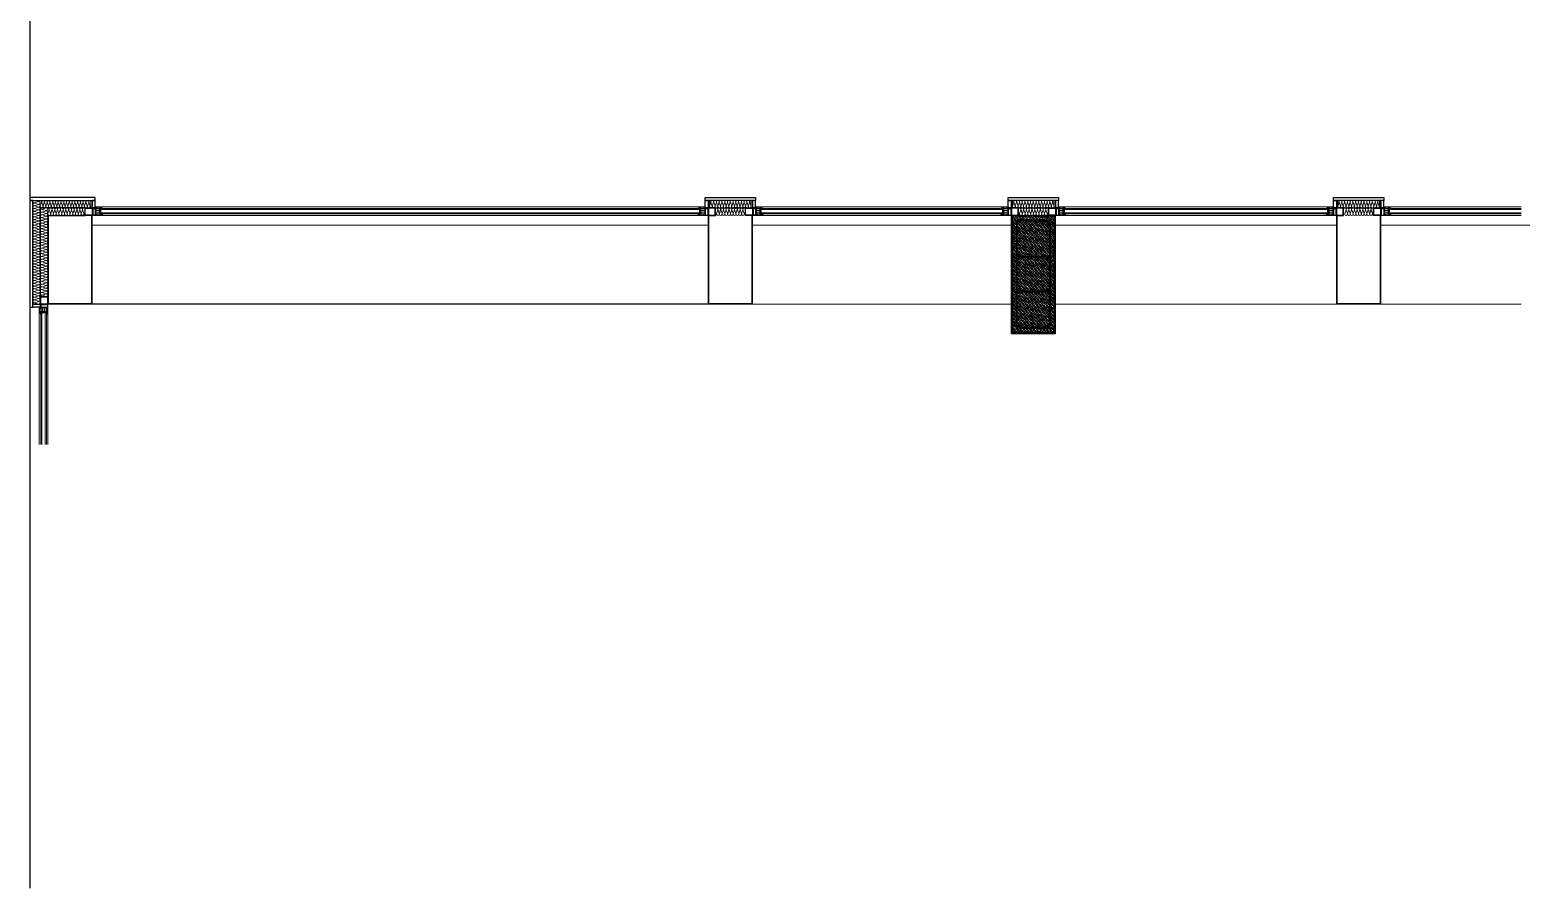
# Model space of a CAD drawing. Header units: metres. Extents: x -175 to 101, y -7 to 93.
# Drawn here: x -70.84 to -60.75, y 22.02 to 27.83 of the extents above; entities that cross this region are included whole.
import ezdxf

# ---------------------------------------------------------------- set-up
doc = ezdxf.new("R2010")
doc.units = ezdxf.units.M
doc.linetypes.add('GESTRICHELT', pattern=[0.75, 0.5, -0.25])
for name, color, linetype, lineweight, transparency in [('DC_AISLAMIENTO', 14, 'Continuous', 9, 0.3), ('DC_ARMADURA', 251, 'Continuous', 9, 0.3), ('DC_SOMBREADO', 252, 'Continuous', 9, 0.4), ('DC_TRANSPARENTE', 251, 'Continuous', 9, 0.4)]:
    doc.layers.add(name, color=color, linetype=linetype, lineweight=lineweight, transparency=transparency)
doc.layers.add('DC_LINEA', color=251, linetype='Continuous', lineweight=9)
pattern_1 = [(45, (2441.5511178, 6260.1290218), (-0.00112253201513, 0.00112253201513), []), (135, (2441.5511178, 6260.1290218), (-0.00112253201513, -0.00112253201513), [])]

# ---------------------------------------------------------------- blocks, each defined once
blk = doc.blocks.new('AISLM1')
at = {"layer": 'DC_AISLAMIENTO'}
for p, q in [((-6235.44, 2491.68), (-6235.419, 2491.743)), ((-6235.417, 2491.743), (-6235.396, 2491.68))]:
    blk.add_line(p, q, dxfattribs=at)
for centre, start, end in [((-6235.44, 2491.749), 345, 90), ((-6235.418, 2491.674), 165.0001, 15), ((-6235.395, 2491.749), 90, 195)]:
    blk.add_arc(centre, 0.0225, start, end, dxfattribs=at)
blk = doc.blocks.new('C70')
at = {"const_width": 2}
for points in [[(-35, 1), (-35, 29)], [(-33, 0), (-32, 0)], [(-30, 1), (-26, 1)], [(23, 0), (-24, 0)], [(29, 1), (25, 1)], [(32, 0), (31, 0)], [(33, 1), (33, 29)]]:
    blk.add_lwpolyline(points, dxfattribs=at)
for points in [[(-33, 0, -0.414214), (-35, 1)], [(-30, 1, 0.247529), (-31, 1, -0.247529), (-32, 0)], [(-24, 0, -0.247529), (-25, 1, 0.247529), (-26, 1)], [(23, 0, 0.247529), (24, 1, -0.247529), (25, 1)], [(29, 1, -0.247529), (30, 1, 0.247529), (31, 0)], [(32, 0, 0.414214), (33, 1)]]:
    blk.add_lwpolyline(points, format="xyb", dxfattribs=at)
blk = doc.blocks.new('VENT555')
for p, q in [((2383.405, 1578.135), (2383.405, 1578.128)), ((2383.405, 1578.126), (2383.405, 1578.116)), ((2383.405, 1578.114), (2383.405, 1578.103)), ((2383.405, 1578.102), (2383.405, 1578.092)), ((2383.405, 1578.09), (2383.405, 1578.083)), ((2383.408, 1578.125), (2383.408, 1578.083)), ((2383.425, 1578.125), (2383.425, 1578.083))]:
    blk.add_line(p, q)
at = {"layer": 'DC_LINEA', "color": 7, "lineweight": 0}
for p, q in [((2383.313, 1578.128), (2382.478, 1578.128)), ((2382.478, 1578.12), (2383.313, 1578.12)), ((2383.313, 1578.098), (2382.478, 1578.098)), ((2382.478, 1578.09), (2383.313, 1578.09)), ((2383.37, 1578.128), (2383.313, 1578.128)), ((2383.313, 1578.12), (2383.37, 1578.12)), ((2383.37, 1578.098), (2383.313, 1578.098)), ((2383.313, 1578.09), (2383.37, 1578.09)), ((2383.368, 1578.134), (2383.368, 1578.138)), ((2383.368, 1578.138), (2383.408, 1578.138)), ((2383.371, 1578.134), (2383.368, 1578.134)), ((2383.371, 1578.084), (2383.368, 1578.084)), ((2383.368, 1578.084), (2383.368, 1578.08)), ((2383.368, 1578.08), (2383.408, 1578.08)), ((2383.377, 1578.136), (2383.369, 1578.136)), ((2383.369, 1578.136), (2383.369, 1578.135)), ((2383.369, 1578.135), (2383.371, 1578.135)), ((2383.369, 1578.082), (2383.369, 1578.083)), ((2383.369, 1578.083), (2383.371, 1578.083)), ((2383.377, 1578.082), (2383.369, 1578.082)), ((2383.37, 1578.12), (2383.37, 1578.128)), ((2383.37, 1578.09), (2383.37, 1578.098)), ((2383.371, 1578.135), (2383.371, 1578.134)), ((2383.371, 1578.134), (2383.371, 1578.134)), ((2383.371, 1578.083), (2383.371, 1578.084)), ((2383.371, 1578.084), (2383.371, 1578.084)), ((2383.375, 1578.134), (2383.375, 1578.135)), ((2383.375, 1578.135), (2383.377, 1578.135)), ((2383.381, 1578.134), (2383.375, 1578.134)), ((2383.381, 1578.084), (2383.375, 1578.084)), ((2383.375, 1578.084), (2383.375, 1578.083)), ((2383.375, 1578.083), (2383.377, 1578.083)), ((2383.377, 1578.135), (2383.377, 1578.136)), ((2383.377, 1578.083), (2383.377, 1578.082)), ((2383.378, 1578.086), (2383.378, 1578.131)), ((2383.378, 1578.131), (2383.379, 1578.131)), ((2383.379, 1578.086), (2383.378, 1578.086)), ((2383.379, 1578.131), (2383.379, 1578.128)), ((2383.379, 1578.128), (2383.405, 1578.128)), ((2383.405, 1578.126), (2383.379, 1578.126)), ((2383.379, 1578.126), (2383.379, 1578.116)), ((2383.379, 1578.116), (2383.405, 1578.116)), ((2383.379, 1578.103), (2383.379, 1578.114)), ((2383.379, 1578.114), (2383.405, 1578.114)), ((2383.405, 1578.103), (2383.379, 1578.103)), ((2383.405, 1578.102), (2383.379, 1578.102)), ((2383.379, 1578.102), (2383.379, 1578.092)), ((2383.379, 1578.092), (2383.405, 1578.092)), ((2383.405, 1578.09), (2383.379, 1578.09)), ((2383.379, 1578.09), (2383.379, 1578.086)), ((2383.395, 1578.136), (2383.38, 1578.136)), ((2383.38, 1578.136), (2383.38, 1578.135)), ((2383.38, 1578.135), (2383.381, 1578.135)), ((2383.38, 1578.082), (2383.38, 1578.083)), ((2383.38, 1578.083), (2383.381, 1578.083)), ((2383.395, 1578.082), (2383.38, 1578.082)), ((2383.381, 1578.135), (2383.381, 1578.134)), ((2383.381, 1578.083), (2383.381, 1578.084)), ((2383.394, 1578.134), (2383.394, 1578.135)), ((2383.394, 1578.135), (2383.395, 1578.135)), ((2383.397, 1578.134), (2383.394, 1578.134)), ((2383.397, 1578.084), (2383.394, 1578.084)), ((2383.394, 1578.084), (2383.394, 1578.083)), ((2383.394, 1578.083), (2383.395, 1578.083)), ((2383.395, 1578.135), (2383.395, 1578.136)), ((2383.395, 1578.083), (2383.395, 1578.082)), ((2383.405, 1578.135), (2383.397, 1578.135)), ((2383.397, 1578.135), (2383.397, 1578.134)), ((2383.397, 1578.083), (2383.397, 1578.084)), ((2383.405, 1578.083), (2383.397, 1578.083)), ((2383.408, 1578.138), (2383.408, 1578.128)), ((2383.408, 1578.128), (2383.428, 1578.128)), ((2383.408, 1578.125), (2383.425, 1578.125)), ((2383.425, 1578.083), (2383.408, 1578.083)), ((2383.428, 1578.08), (2383.408, 1578.08))]:
    blk.add_line(p, q, dxfattribs=at)
at = {"layer": 'DC_LINEA', "color": 8, "lineweight": 0, "true_color": 0x767676}
for points in [[(2383.368, 1578.138), (2383.313, 1578.138), (2382.478, 1578.138)], [(2383.368, 1578.08), (2383.313, 1578.08), (2382.478, 1578.08)], [(2383.37, 1578.12), (2383.369, 1578.109), (2383.37, 1578.098)]]:
    blk.add_lwpolyline(points, dxfattribs=at)
at = {"layer": 'DC_LINEA', "color": 7, "lineweight": 0}
blk.add_lwpolyline([(2383.372, 1578.113), (2383.374, 1578.115), (2383.374, 1578.12), (2383.372, 1578.121), (2383.372, 1578.129), (2383.358, 1578.129), (2383.358, 1578.13), (2383.376, 1578.13), (2383.376, 1578.087), (2383.358, 1578.087), (2383.358, 1578.089), (2383.372, 1578.089), (2383.372, 1578.096), (2383.374, 1578.098), (2383.374, 1578.103), (2383.372, 1578.104)], close=True, dxfattribs=at)
at = {"layer": 'DC_LINEA', "color": 8, "lineweight": 5, "true_color": 0x767676}
blk.add_lwpolyline([(2383.372, 1578.13), (2383.373, 1578.13)], dxfattribs=at)
at = {"layer": 'DC_LINEA', "lineweight": 25}
for points in [[(2383.428, 1578.08), (2383.477, 1578.08), (2383.477, 1578.131), (2383.428, 1578.131)], [(2383.43, 1578.081), (2383.475, 1578.081), (2383.475, 1578.13), (2383.43, 1578.13)]]:
    blk.add_lwpolyline(points, close=True, dxfattribs=at)
blk = doc.blocks.new('PILAR DE ACEROO')
at = {"layer": 'DC_SOMBREADO', "linetype": 'Continuous', "true_color": 0x000000, "transparency": 33554495}
h = blk.add_hatch(color=18, dxfattribs=at)
h.dxf.hatch_style = 1
h.paths.add_polyline_path([(-6241.055, 2490.254), (-6241.345, 2490.254), (-6241.345, 2489.459), (-6241.055, 2489.459)])
h.paths.add_polyline_path([(-6241.06, 2490.249), (-6241.06, 2489.464), (-6241.34, 2489.464), (-6241.34, 2490.249)], flags=16)
at = {"layer": 'DC_LINEA', "linetype": 'Continuous'}
for points in [[(-6241.345, 2489.459), (-6241.055, 2489.459), (-6241.055, 2490.254), (-6241.345, 2490.254)], [(-6241.34, 2489.464), (-6241.06, 2489.464), (-6241.06, 2490.249), (-6241.34, 2490.249)]]:
    blk.add_lwpolyline(points, close=True, dxfattribs=at)
blk = doc.blocks.new('PILAR')
at = {"layer": 'DC_ARMADURA'}
h = blk.add_hatch(color=256, dxfattribs=at)
edge = h.paths.add_edge_path()
edge.add_arc((-6240.68, 2491.311), 0.01, 0, 360)
h = blk.add_hatch(color=256, dxfattribs=at)
edge = h.paths.add_edge_path()
edge.add_arc((-6240.482, 2491.311), 0.01, 0, 360)
h = blk.add_hatch(color=256, dxfattribs=at)
edge = h.paths.add_edge_path()
edge.add_arc((-6240.68, 2491.064), 0.01, 0, 360)
h = blk.add_hatch(color=256, dxfattribs=at)
edge = h.paths.add_edge_path()
edge.add_arc((-6240.482, 2491.064), 0.01, 0, 360)
h = blk.add_hatch(color=256, dxfattribs=at)
edge = h.paths.add_edge_path()
edge.add_arc((-6240.68, 2490.855), 0.01, 0, 360)
h = blk.add_hatch(color=256, dxfattribs=at)
edge = h.paths.add_edge_path()
edge.add_arc((-6240.482, 2490.855), 0.01, 0, 360)
h = blk.add_hatch(color=256, dxfattribs=at)
edge = h.paths.add_edge_path()
edge.add_arc((-6240.68, 2490.608), 0.01, 0, 360)
h = blk.add_hatch(color=256, dxfattribs=at)
edge = h.paths.add_edge_path()
edge.add_arc((-6240.482, 2490.608), 0.01, 0, 360)
at = {"layer": 'DC_SOMBREADO', "linetype": 'Continuous', "true_color": 0x000000, "transparency": 33554495}
h = blk.add_hatch(dxfattribs=at)
h.set_pattern_fill('BRASS', color=18, scale=0.0025, angle=47)
h.set_pattern_definition([(47, (0.165137, -2.296176), (-0.011610240013, 0.010826723966), []), (47, (0.159331, -2.290762), (-0.011610240013, 0.010826723966), [0.0079375, -0.00396875])])
h.paths.add_polyline_path([(-6240.441, 2491.352), (-6240.721, 2491.352), (-6240.721, 2490.567), (-6240.441, 2490.567)])
at = {"layer": 'DC_ARMADURA'}
for p, q in [((-6240.69, 2490.843), (-6240.69, 2490.608)), ((-6240.472, 2490.608), (-6240.472, 2490.843)), ((-6240.68, 2490.598), (-6240.482, 2490.598))]:
    blk.add_line(p, q, dxfattribs=at)
for points in [[(-6240.696, 2490.608, 0.414214), (-6240.68, 2490.592), (-6240.482, 2490.592, 0.414214), (-6240.466, 2490.608), (-6240.466, 2491.311, 0.414214), (-6240.482, 2491.327), (-6240.68, 2491.327, 0.414214), (-6240.696, 2491.311)], [(-6240.472, 2491.311, 0.414214), (-6240.482, 2491.321), (-6240.68, 2491.321, 0.414214), (-6240.69, 2491.311), (-6240.69, 2490.855, 0.414214), (-6240.68, 2490.845), (-6240.482, 2490.845, 0.414214), (-6240.472, 2490.855)]]:
    blk.add_lwpolyline(points, format="xyb", close=True, dxfattribs=at)
for points in [[(-6240.472, 2491.077, 0.170404), (-6240.482, 2491.08), (-6240.68, 2491.08, 0.170404), (-6240.69, 2491.077)], [(-6240.472, 2491.064, 0.414214), (-6240.482, 2491.074), (-6240.68, 2491.074, 0.414214), (-6240.69, 2491.064)], [(-6240.696, 2490.855, 0.414214), (-6240.68, 2490.839), (-6240.482, 2490.839, 0.414214), (-6240.466, 2490.855)]]:
    blk.add_lwpolyline(points, format="xyb", dxfattribs=at)
for centre in [(-6240.68, 2491.311), (-6240.482, 2491.311), (-6240.68, 2491.064), (-6240.482, 2491.064), (-6240.68, 2490.855), (-6240.482, 2490.855), (-6240.68, 2490.608), (-6240.482, 2490.608)]:
    blk.add_circle(centre, 0.01, dxfattribs=at)
for centre, start, end in [((-6240.68, 2490.608), 180, 270), ((-6240.482, 2490.608), 270, 0)]:
    blk.add_arc(centre, 0.01, start, end, dxfattribs=at)
at = {"layer": 'DC_LINEA', "linetype": 'Continuous'}
for p, q in [((-6240.731, 2491.357), (-6240.431, 2491.357)), ((-6240.726, 2491.357), (-6240.726, 2491.357))]:
    blk.add_line(p, q, dxfattribs=at)
blk.add_lwpolyline([(-6240.731, 2491.357), (-6240.731, 2490.557), (-6240.431, 2490.557), (-6240.431, 2491.357)], dxfattribs=at)
blk.add_blockref('PILAR DE ACEROO', (0.618, 1.103), dxfattribs=at)

msp = doc.modelspace()

# ---------------------------------------------------------------- hatches: boundary and pattern name
at = {"layer": 'DC_SOMBREADO', "transparency": 33554526}
h = msp.add_hatch(dxfattribs=at)
h.set_pattern_fill('NET', color=256, scale=0.0005, angle=45)
h.set_pattern_definition([(45, (2441.7011178, 6260.1290218), (-0.00112253201513, 0.00112253201513), []), (135, (2441.7011178, 6260.1290218), (-0.00112253201513, -0.00112253201513), [])])
h.paths.add_polyline_path([(-65.9539, 26.6776), (-65.9549, 26.6776), (-65.9549, 26.6266), (-65.9539, 26.6266)])
h = msp.add_hatch(dxfattribs=at)
h.set_pattern_fill('NET', color=256, scale=0.0005, angle=45)
h.set_pattern_definition(pattern_1)
h.paths.add_polyline_path([(-63.9039, 26.6776), (-63.9049, 26.6776), (-63.9049, 26.6266), (-63.9039, 26.6266)])
h = msp.add_hatch(dxfattribs=at)
h.set_pattern_fill('NET', color=256, scale=0.0005, angle=45)
h.set_pattern_definition(pattern_1)
h.paths.add_polyline_path([(-61.7039, 26.6776), (-61.7049, 26.6776), (-61.7049, 26.6266), (-61.7039, 26.6266)])

# ---------------------------------------------------------------- linework, layer by layer
for p, q in [((-70.8439, 30.6755), (-70.8439, 22.0227)), ((-70.47, 26.6266), (-70.7729, 26.6266)), ((-70.7729, 26.6266), (-70.7729, 26.0237)), ((-70.7218, 26.5755), (-70.47, 26.5755)), ((-70.4186, 26.6204), (-70.4186, 26.5787)), ((-70.4018, 26.6204), (-70.4018, 26.5787)), ((-70.3986, 26.63), (-70.3986, 26.6231)), ((-70.3986, 26.6215), (-70.3986, 26.611)), ((-70.3986, 26.6094), (-70.3986, 26.5988)), ((-70.3986, 26.5977), (-70.3986, 26.5871)), ((-70.3986, 26.5856), (-70.3986, 26.5787)), ((-66.2058, 26.6266), (-66.0021, 26.6266)), ((-65.9507, 26.6204), (-65.9507, 26.5787)), ((-65.9339, 26.6204), (-65.9339, 26.5787)), ((-65.9307, 26.63), (-65.9307, 26.6231)), ((-65.9307, 26.6215), (-65.9307, 26.611)), ((-65.9307, 26.6094), (-65.9307, 26.5988)), ((-65.9307, 26.5977), (-65.9307, 26.5871)), ((-65.9307, 26.5856), (-65.9307, 26.5787)), ((-64.1558, 26.6266), (-63.9521, 26.6266)), ((-61.9558, 26.6266), (-61.7521, 26.6266)), ((-66.2539, 25.9755), (-70.4218, 25.9755))]:
    msp.add_line(p, q)
at = {"color": 0}
for p, q in [((-70.417, 26.6283), (-70.4217, 26.6237)), ((-70.4217, 26.624), (-70.4213, 26.6237)), ((-70.4194, 26.6283), (-70.4212, 26.6265)), ((-70.4212, 26.6283), (-70.4165, 26.6237)), ((-70.4212, 26.6259), (-70.4189, 26.6237)), ((-70.4146, 26.6283), (-70.4193, 26.6237)), ((-70.4188, 26.6283), (-70.4141, 26.6237)), ((-70.4122, 26.6283), (-70.4169, 26.6237)), ((-70.4164, 26.6283), (-70.412, 26.624)), ((-70.4125, 26.6256), (-70.4145, 26.6237)), ((-70.4139, 26.6283), (-70.4124, 26.6268)), ((-70.4119, 26.6238), (-70.4121, 26.6237)), ((-70.4118, 26.6238), (-70.4116, 26.6237)), ((-70.4073, 26.6283), (-70.4117, 26.624)), ((-70.4115, 26.6283), (-70.4068, 26.6237)), ((-70.4097, 26.6283), (-70.4113, 26.6268)), ((-70.4112, 26.6256), (-70.4092, 26.6237)), ((-70.4049, 26.6283), (-70.4096, 26.6237)), ((-70.4091, 26.6283), (-70.4044, 26.6237)), ((-70.4025, 26.6283), (-70.4072, 26.6237)), ((-70.4067, 26.6283), (-70.402, 26.6237)), ((-70.4025, 26.6259), (-70.4048, 26.6237)), ((-70.4043, 26.6283), (-70.4025, 26.6265)), ((-70.402, 26.624), (-70.4024, 26.6237)), ((-66.2691, 26.6283), (-66.2738, 26.6237)), ((-66.2738, 26.624), (-66.2734, 26.6237)), ((-66.2715, 26.6283), (-66.2733, 26.6265)), ((-66.2733, 26.6283), (-66.2686, 26.6237)), ((-66.2733, 26.6259), (-66.271, 26.6237)), ((-66.2667, 26.6283), (-66.2714, 26.6237)), ((-66.2709, 26.6283), (-66.2662, 26.6237)), ((-66.2643, 26.6283), (-66.269, 26.6237)), ((-66.2685, 26.6283), (-66.2641, 26.624)), ((-66.2646, 26.6256), (-66.2666, 26.6237)), ((-66.266, 26.6283), (-66.2645, 26.6268)), ((-66.264, 26.6238), (-66.2641, 26.6237)), ((-66.2639, 26.6238), (-66.2637, 26.6237)), ((-66.2594, 26.6283), (-66.2637, 26.624)), ((-66.2636, 26.6283), (-66.2589, 26.6237)), ((-66.2618, 26.6283), (-66.2634, 26.6268)), ((-66.2633, 26.6256), (-66.2613, 26.6237)), ((-66.257, 26.6283), (-66.2617, 26.6237)), ((-66.2612, 26.6283), (-66.2565, 26.6237)), ((-66.2546, 26.6283), (-66.2593, 26.6237)), ((-66.2588, 26.6283), (-66.2541, 26.6237)), ((-66.2546, 26.6259), (-66.2569, 26.6237)), ((-66.2563, 26.6283), (-66.2546, 26.6265)), ((-66.2541, 26.624), (-66.2545, 26.6237)), ((-65.9491, 26.6283), (-65.9538, 26.6237)), ((-65.9538, 26.624), (-65.9534, 26.6237)), ((-65.9515, 26.6283), (-65.9533, 26.6265)), ((-65.9533, 26.6283), (-65.9486, 26.6237)), ((-65.9533, 26.6259), (-65.951, 26.6237)), ((-65.9467, 26.6283), (-65.9514, 26.6237)), ((-65.9509, 26.6283), (-65.9462, 26.6237)), ((-65.9443, 26.6283), (-65.949, 26.6237)), ((-65.9485, 26.6283), (-65.9441, 26.624)), ((-65.9446, 26.6256), (-65.9466, 26.6237)), ((-65.946, 26.6283), (-65.9445, 26.6268)), ((-65.944, 26.6238), (-65.9442, 26.6237)), ((-65.9439, 26.6238), (-65.9437, 26.6237)), ((-65.9394, 26.6283), (-65.9437, 26.624)), ((-65.9436, 26.6283), (-65.9389, 26.6237)), ((-65.9418, 26.6283), (-65.9434, 26.6268)), ((-65.9433, 26.6256), (-65.9413, 26.6237)), ((-65.937, 26.6283), (-65.9417, 26.6237)), ((-65.9412, 26.6283), (-65.9365, 26.6237)), ((-65.9346, 26.6283), (-65.9393, 26.6237)), ((-65.9388, 26.6283), (-65.9341, 26.6237)), ((-65.9346, 26.6259), (-65.9369, 26.6237)), ((-65.9363, 26.6283), (-65.9346, 26.6265)), ((-65.9341, 26.624), (-65.9345, 26.6237)), ((-64.2191, 26.6283), (-64.2238, 26.6237)), ((-64.2238, 26.624), (-64.2234, 26.6237)), ((-64.2215, 26.6283), (-64.2233, 26.6265)), ((-64.2233, 26.6283), (-64.2186, 26.6237)), ((-64.2233, 26.6259), (-64.221, 26.6237)), ((-64.2167, 26.6283), (-64.2214, 26.6237)), ((-64.2209, 26.6283), (-64.2162, 26.6237)), ((-64.2143, 26.6283), (-64.219, 26.6237)), ((-64.2185, 26.6283), (-64.2141, 26.624)), ((-64.2146, 26.6256), (-64.2166, 26.6237)), ((-64.216, 26.6283), (-64.2145, 26.6268)), ((-64.214, 26.6238), (-64.2141, 26.6237)), ((-64.2139, 26.6238), (-64.2137, 26.6237)), ((-64.2094, 26.6283), (-64.2137, 26.624)), ((-64.2136, 26.6283), (-64.2089, 26.6237)), ((-64.2118, 26.6283), (-64.2134, 26.6268)), ((-64.2133, 26.6256), (-64.2113, 26.6237)), ((-64.207, 26.6283), (-64.2117, 26.6237)), ((-64.2112, 26.6283), (-64.2065, 26.6237)), ((-64.2046, 26.6283), (-64.2093, 26.6237)), ((-64.2088, 26.6283), (-64.2041, 26.6237)), ((-64.2046, 26.6259), (-64.2069, 26.6237)), ((-64.2063, 26.6283), (-64.2046, 26.6265)), ((-64.2041, 26.624), (-64.2045, 26.6237)), ((-63.8991, 26.6283), (-63.9038, 26.6237)), ((-63.9038, 26.624), (-63.9034, 26.6237)), ((-63.9015, 26.6283), (-63.9033, 26.6265)), ((-63.9033, 26.6283), (-63.8986, 26.6237)), ((-63.9033, 26.6259), (-63.901, 26.6237)), ((-63.8967, 26.6283), (-63.9014, 26.6237)), ((-63.9009, 26.6283), (-63.8962, 26.6237)), ((-63.8943, 26.6283), (-63.899, 26.6237)), ((-63.8985, 26.6283), (-63.8941, 26.624)), ((-63.8946, 26.6256), (-63.8966, 26.6237)), ((-63.896, 26.6283), (-63.8945, 26.6268)), ((-63.894, 26.6238), (-63.8942, 26.6237)), ((-63.8939, 26.6238), (-63.8937, 26.6237)), ((-63.8894, 26.6283), (-63.8937, 26.624)), ((-63.8936, 26.6283), (-63.8889, 26.6237)), ((-63.8918, 26.6283), (-63.8934, 26.6268)), ((-63.8933, 26.6256), (-63.8913, 26.6237)), ((-63.887, 26.6283), (-63.8917, 26.6237)), ((-63.8912, 26.6283), (-63.8865, 26.6237)), ((-63.8846, 26.6283), (-63.8893, 26.6237)), ((-63.8888, 26.6283), (-63.8841, 26.6237)), ((-63.8846, 26.6259), (-63.8869, 26.6237)), ((-63.8863, 26.6283), (-63.8846, 26.6265)), ((-63.8841, 26.624), (-63.8845, 26.6237)), ((-62.0191, 26.6283), (-62.0238, 26.6237)), ((-62.0238, 26.624), (-62.0234, 26.6237)), ((-62.0215, 26.6283), (-62.0233, 26.6265)), ((-62.0233, 26.6283), (-62.0186, 26.6237)), ((-62.0233, 26.6259), (-62.021, 26.6237)), ((-62.0167, 26.6283), (-62.0214, 26.6237)), ((-62.0209, 26.6283), (-62.0162, 26.6237)), ((-62.0143, 26.6283), (-62.019, 26.6237)), ((-62.0185, 26.6283), (-62.0141, 26.624)), ((-62.0146, 26.6256), (-62.0166, 26.6237)), ((-62.016, 26.6283), (-62.0145, 26.6268)), ((-62.014, 26.6238), (-62.0141, 26.6237)), ((-62.0139, 26.6238), (-62.0137, 26.6237)), ((-62.0094, 26.6283), (-62.0137, 26.624)), ((-62.0136, 26.6283), (-62.0089, 26.6237)), ((-62.0118, 26.6283), (-62.0134, 26.6268)), ((-62.0133, 26.6256), (-62.0113, 26.6237)), ((-62.007, 26.6283), (-62.0117, 26.6237)), ((-62.0112, 26.6283), (-62.0065, 26.6237)), ((-62.0046, 26.6283), (-62.0093, 26.6237)), ((-62.0088, 26.6283), (-62.0041, 26.6237)), ((-62.0046, 26.6259), (-62.0069, 26.6237)), ((-62.0063, 26.6283), (-62.0046, 26.6265)), ((-62.0041, 26.624), (-62.0045, 26.6237)), ((-61.6991, 26.6283), (-61.7038, 26.6237)), ((-61.7038, 26.624), (-61.7034, 26.6237)), ((-61.7015, 26.6283), (-61.7033, 26.6265)), ((-61.7033, 26.6283), (-61.6986, 26.6237)), ((-61.7033, 26.6259), (-61.701, 26.6237)), ((-61.6967, 26.6283), (-61.7014, 26.6237)), ((-61.7009, 26.6283), (-61.6962, 26.6237)), ((-61.6943, 26.6283), (-61.699, 26.6237)), ((-61.6985, 26.6283), (-61.6941, 26.624)), ((-61.6946, 26.6256), (-61.6966, 26.6237)), ((-61.696, 26.6283), (-61.6945, 26.6268)), ((-61.694, 26.6238), (-61.6942, 26.6237)), ((-61.6939, 26.6238), (-61.6937, 26.6237)), ((-61.6894, 26.6283), (-61.6937, 26.624)), ((-61.6936, 26.6283), (-61.6889, 26.6237)), ((-61.6918, 26.6283), (-61.6934, 26.6268)), ((-61.6933, 26.6256), (-61.6913, 26.6237)), ((-61.687, 26.6283), (-61.6917, 26.6237)), ((-61.6912, 26.6283), (-61.6865, 26.6237)), ((-61.6846, 26.6283), (-61.6893, 26.6237)), ((-61.6888, 26.6283), (-61.6841, 26.6237)), ((-61.6846, 26.6259), (-61.6869, 26.6237)), ((-61.6863, 26.6283), (-61.6846, 26.6265)), ((-61.6841, 26.624), (-61.6845, 26.6237)), ((-70.7747, 25.9707), (-70.77, 25.9754)), ((-70.7747, 25.9731), (-70.7729, 25.9749)), ((-70.7747, 25.9748), (-70.77, 25.9702)), ((-70.7747, 25.9683), (-70.77, 25.9729)), ((-70.7747, 25.9724), (-70.77, 25.9678)), ((-70.7747, 25.9659), (-70.77, 25.9705)), ((-70.7747, 25.97), (-70.7703, 25.9657)), ((-70.7747, 25.9676), (-70.7731, 25.9661)), ((-70.7747, 25.961), (-70.7703, 25.9653)), ((-70.7747, 25.9651), (-70.77, 25.9605)), ((-70.7747, 25.9634), (-70.7731, 25.9649)), ((-70.7747, 25.9586), (-70.77, 25.9632)), ((-70.7747, 25.9627), (-70.77, 25.9581)), ((-70.7747, 25.9562), (-70.77, 25.9608)), ((-70.7747, 25.9603), (-70.77, 25.9557)), ((-70.7747, 25.9579), (-70.7729, 25.9561)), ((-70.7723, 25.9748), (-70.77, 25.9726)), ((-70.7723, 25.9562), (-70.77, 25.9584)), ((-70.772, 25.9662), (-70.77, 25.9681)), ((-70.772, 25.9649), (-70.77, 25.9629)), ((-70.7703, 25.9753), (-70.77, 25.975)), ((-70.7703, 25.9557), (-70.77, 25.956)), ((-70.7701, 25.9656), (-70.77, 25.9657)), ((-70.7701, 25.9654), (-70.77, 25.9653))]:
    msp.add_line(p, q, dxfattribs=at)
for points in [[(-70.4018, 26.6976), (-70.8439, 26.6976), (-70.8439, 26.6776), (-70.4018, 26.6776)], [(-70.8439, 26.6776), (-70.8439, 25.9555), (-70.8239, 25.9555), (-70.8239, 26.6776)], [(-70.4218, 26.6237), (-70.4018, 26.6237), (-70.4018, 26.6776), (-70.4218, 26.6776)], [(-66.2739, 26.6976), (-65.9339, 26.6976), (-65.9339, 26.6776), (-66.2739, 26.6776)], [(-66.2539, 26.6237), (-66.2739, 26.6237), (-66.2739, 26.6776), (-66.2539, 26.6776)], [(-65.9539, 26.6237), (-65.9339, 26.6237), (-65.9339, 26.6776), (-65.9539, 26.6776)], [(-64.2239, 26.6976), (-63.8839, 26.6976), (-63.8839, 26.6776), (-64.2239, 26.6776)], [(-64.2039, 26.6237), (-64.2239, 26.6237), (-64.2239, 26.6776), (-64.2039, 26.6776)], [(-63.9039, 26.6237), (-63.8839, 26.6237), (-63.8839, 26.6776), (-63.9039, 26.6776)], [(-62.0239, 26.6976), (-61.6839, 26.6976), (-61.6839, 26.6776), (-62.0239, 26.6776)], [(-62.0039, 26.6237), (-62.0239, 26.6237), (-62.0239, 26.6776), (-62.0039, 26.6776)], [(-61.7039, 26.6237), (-61.6839, 26.6237), (-61.6839, 26.6776), (-61.7039, 26.6776)], [(-70.77, 25.9755), (-70.77, 25.9555), (-70.8239, 25.9555), (-70.8239, 25.9755)]]:
    msp.add_lwpolyline(points, close=True)
at = {"layer": 'DC_AISLAMIENTO'}
msp.add_line((-70.7853, 26.6695), (-70.8097, 26.6776), dxfattribs=at)
for centre, start, end in [((-70.8141, 26.6692), 116.45816, 180.00002), ((-70.7829, 26.6786), 255.00006, 353.98774)]:
    msp.add_arc(centre, 0.00937, start, end, dxfattribs=at)
at = {"layer": 'DC_LINEA', "linetype": 'Continuous'}
for p, q in [((-70.4218, 26.6283), (-70.4218, 26.6776)), ((-66.2539, 26.6283), (-66.2539, 26.6776)), ((-65.9549, 26.6776), (-65.9539, 26.6776)), ((-65.9539, 26.6283), (-65.9539, 26.6776)), ((-64.2039, 26.6283), (-64.2039, 26.6776)), ((-63.9049, 26.6776), (-63.9039, 26.6776)), ((-63.9039, 26.6283), (-63.9039, 26.6776)), ((-62.0039, 26.6283), (-62.0039, 26.6776)), ((-61.7049, 26.6776), (-61.7039, 26.6776)), ((-61.7039, 26.6283), (-61.7039, 26.6776)), ((-70.4218, 26.6283), (-70.4118, 26.6283)), ((-70.4194, 26.6237), (-70.4218, 26.6237)), ((-70.4018, 26.6283), (-70.4118, 26.6283)), ((-66.2739, 26.6283), (-66.2639, 26.6283)), ((-66.2539, 26.6283), (-66.2639, 26.6283)), ((-66.2564, 26.6237), (-66.2539, 26.6237)), ((-65.9539, 26.6283), (-65.9439, 26.6283)), ((-65.9339, 26.6283), (-65.9439, 26.6283)), ((-64.2239, 26.6283), (-64.2139, 26.6283)), ((-64.2039, 26.6283), (-64.2139, 26.6283)), ((-64.2064, 26.6237), (-64.2039, 26.6237)), ((-63.9039, 26.6283), (-63.8939, 26.6283)), ((-63.8839, 26.6283), (-63.8939, 26.6283)), ((-62.0239, 26.6283), (-62.0139, 26.6283)), ((-62.0039, 26.6283), (-62.0139, 26.6283)), ((-62.0064, 26.6237), (-62.0039, 26.6237)), ((-61.7039, 26.6283), (-61.6939, 26.6283)), ((-61.6839, 26.6283), (-61.6939, 26.6283)), ((-70.7747, 25.9755), (-70.7747, 25.9655)), ((-70.7747, 25.9555), (-70.7747, 25.9655)), ((-70.77, 25.9731), (-70.77, 25.9755)), ((-65.1539, 25.9755), (-65.9539, 25.9755)), ((-65.1539, 25.9755), (-64.2039, 25.9755)), ((-62.9539, 25.9755), (-63.9039, 25.9755)), ((-62.9539, 25.9755), (-62.0039, 25.9755)), ((-60.7539, 25.9755), (-61.7039, 25.9755))]:
    msp.add_line(p, q, dxfattribs=at)
at = {"layer": 'DC_LINEA'}
for p, q in [((-65.9549, 26.6776), (-65.9549, 26.6266)), ((-65.9539, 26.6776), (-65.9539, 26.6266)), ((-63.9049, 26.6776), (-63.9049, 26.6266)), ((-63.9039, 26.6776), (-63.9039, 26.6266)), ((-61.7049, 26.6776), (-61.7049, 26.6266)), ((-61.7039, 26.6776), (-61.7039, 26.6266)), ((-66.0021, 26.6266), (-66.0021, 26.5755)), ((-63.9521, 26.6266), (-63.9521, 26.5755)), ((-61.7521, 26.6266), (-61.7521, 26.5755))]:
    msp.add_line(p, q, dxfattribs=at)
at = {"layer": 'DC_LINEA', "color": 7, "lineweight": 0}
for p, q in [((-70.4018, 26.6237), (-70.4218, 26.6237)), ((-70.4218, 26.5755), (-70.4018, 26.5755)), ((-70.4018, 26.6204), (-70.4186, 26.6204)), ((-70.4186, 26.5787), (-70.4018, 26.5787)), ((-70.3612, 26.6332), (-70.4018, 26.6332)), ((-70.4018, 26.6332), (-70.4018, 26.6237)), ((-70.3612, 26.5755), (-70.4018, 26.5755)), ((-70.3986, 26.63), (-70.3902, 26.63)), ((-70.3728, 26.6231), (-70.3986, 26.6231)), ((-70.3986, 26.6215), (-70.3728, 26.6215)), ((-70.3728, 26.611), (-70.3986, 26.611)), ((-70.3728, 26.6094), (-70.3986, 26.6094)), ((-70.3986, 26.5988), (-70.3728, 26.5988)), ((-70.3986, 26.5977), (-70.3728, 26.5977)), ((-70.3728, 26.5871), (-70.3986, 26.5871)), ((-70.3986, 26.5856), (-70.3728, 26.5856)), ((-70.3986, 26.5787), (-70.3902, 26.5787)), ((-70.3902, 26.63), (-70.3902, 26.6289)), ((-70.3902, 26.6289), (-70.387, 26.6289)), ((-70.3902, 26.5787), (-70.3902, 26.5797)), ((-70.3902, 26.5797), (-70.387, 26.5797)), ((-70.3881, 26.63), (-70.3881, 26.6311)), ((-70.3881, 26.6311), (-70.3734, 26.6311)), ((-70.387, 26.63), (-70.3881, 26.63)), ((-70.387, 26.5787), (-70.3881, 26.5787)), ((-70.3881, 26.5787), (-70.3881, 26.5776)), ((-70.3881, 26.5776), (-70.3734, 26.5776)), ((-70.387, 26.6289), (-70.387, 26.63)), ((-70.387, 26.5797), (-70.387, 26.5787)), ((-70.3734, 26.63), (-70.375, 26.63)), ((-70.375, 26.63), (-70.375, 26.6289)), ((-70.375, 26.6289), (-70.3686, 26.6289)), ((-70.375, 26.5787), (-70.375, 26.5797)), ((-70.375, 26.5797), (-70.3686, 26.5797)), ((-70.3734, 26.5787), (-70.375, 26.5787)), ((-70.3734, 26.6311), (-70.3734, 26.63)), ((-70.3734, 26.5776), (-70.3734, 26.5787)), ((-70.3713, 26.6268), (-70.3728, 26.6268)), ((-70.3728, 26.6268), (-70.3728, 26.6231)), ((-70.3728, 26.6215), (-70.3728, 26.611)), ((-70.3728, 26.5988), (-70.3728, 26.6094)), ((-70.3728, 26.5977), (-70.3728, 26.5871)), ((-70.3728, 26.5856), (-70.3728, 26.5819)), ((-70.3728, 26.5819), (-70.3713, 26.5819)), ((-70.3713, 26.5819), (-70.3713, 26.6268)), ((-70.3702, 26.63), (-70.3702, 26.6311)), ((-70.3702, 26.6311), (-70.3628, 26.6311)), ((-70.3686, 26.63), (-70.3702, 26.63)), ((-70.3686, 26.5787), (-70.3702, 26.5787)), ((-70.3702, 26.5787), (-70.3702, 26.5776)), ((-70.3702, 26.5776), (-70.3628, 26.5776)), ((-70.3686, 26.6289), (-70.3686, 26.63)), ((-70.3686, 26.5797), (-70.3686, 26.5787)), ((-70.3628, 26.63), (-70.3644, 26.63)), ((-70.3644, 26.63), (-70.3644, 26.6295)), ((-70.3644, 26.6295), (-70.3644, 26.6289)), ((-70.3644, 26.6289), (-70.3612, 26.6289)), ((-70.3644, 26.5792), (-70.3644, 26.5797)), ((-70.3644, 26.5797), (-70.3612, 26.5797)), ((-70.3644, 26.5787), (-70.3644, 26.5792)), ((-70.3628, 26.5787), (-70.3644, 26.5787)), ((-70.3633, 26.6152), (-70.3633, 26.6231)), ((-70.3633, 26.6231), (-70.3062, 26.6231)), ((-70.3062, 26.6152), (-70.3633, 26.6152)), ((-70.3633, 26.5856), (-70.3633, 26.5935)), ((-70.3633, 26.5935), (-70.3062, 26.5935)), ((-70.3062, 26.5856), (-70.3633, 26.5856)), ((-70.3628, 26.6311), (-70.3628, 26.63)), ((-70.3628, 26.5776), (-70.3628, 26.5787)), ((-70.3612, 26.6289), (-70.3612, 26.6332)), ((-70.3612, 26.5797), (-70.3612, 26.5755)), ((-70.3062, 26.6231), (-67.2039, 26.6231)), ((-67.2039, 26.6152), (-70.3062, 26.6152)), ((-70.3062, 26.5935), (-67.2039, 26.5935)), ((-67.2039, 26.5856), (-70.3062, 26.5856)), ((-65.9339, 26.6237), (-65.9539, 26.6237)), ((-65.9539, 26.5755), (-65.9339, 26.5755)), ((-65.9339, 26.6204), (-65.9507, 26.6204)), ((-65.9507, 26.5787), (-65.9339, 26.5787)), ((-65.8933, 26.6332), (-65.9339, 26.6332)), ((-65.9339, 26.6332), (-65.9339, 26.6237)), ((-65.8933, 26.5755), (-65.9339, 26.5755)), ((-65.9307, 26.63), (-65.9223, 26.63)), ((-65.9049, 26.6231), (-65.9307, 26.6231)), ((-65.9307, 26.6215), (-65.9049, 26.6215)), ((-65.9049, 26.611), (-65.9307, 26.611)), ((-65.9049, 26.6094), (-65.9307, 26.6094)), ((-65.9307, 26.5988), (-65.9049, 26.5988)), ((-65.9307, 26.5977), (-65.9049, 26.5977)), ((-65.9049, 26.5871), (-65.9307, 26.5871)), ((-65.9307, 26.5856), (-65.9049, 26.5856)), ((-65.9307, 26.5787), (-65.9223, 26.5787)), ((-65.9223, 26.63), (-65.9223, 26.6289)), ((-65.9223, 26.6289), (-65.9191, 26.6289)), ((-65.9223, 26.5787), (-65.9223, 26.5797)), ((-65.9223, 26.5797), (-65.9191, 26.5797)), ((-65.9202, 26.63), (-65.9202, 26.6311)), ((-65.9202, 26.6311), (-65.9055, 26.6311)), ((-65.9191, 26.63), (-65.9202, 26.63)), ((-65.9191, 26.5787), (-65.9202, 26.5787)), ((-65.9202, 26.5787), (-65.9202, 26.5776)), ((-65.9202, 26.5776), (-65.9055, 26.5776)), ((-65.9191, 26.6289), (-65.9191, 26.63)), ((-65.9191, 26.5797), (-65.9191, 26.5787)), ((-65.9055, 26.63), (-65.9071, 26.63)), ((-65.9071, 26.63), (-65.9071, 26.6289)), ((-65.9071, 26.6289), (-65.9007, 26.6289)), ((-65.9071, 26.5787), (-65.9071, 26.5797)), ((-65.9071, 26.5797), (-65.9007, 26.5797)), ((-65.9055, 26.5787), (-65.9071, 26.5787)), ((-65.9055, 26.6311), (-65.9055, 26.63)), ((-65.9055, 26.5776), (-65.9055, 26.5787)), ((-65.9033, 26.6268), (-65.9049, 26.6268)), ((-65.9049, 26.6268), (-65.9049, 26.6231)), ((-65.9049, 26.6215), (-65.9049, 26.611)), ((-65.9049, 26.5988), (-65.9049, 26.6094)), ((-65.9049, 26.5977), (-65.9049, 26.5871)), ((-65.9049, 26.5856), (-65.9049, 26.5819)), ((-65.9049, 26.5819), (-65.9033, 26.5819)), ((-65.9033, 26.5819), (-65.9033, 26.6268)), ((-65.9023, 26.63), (-65.9023, 26.6311)), ((-65.9023, 26.6311), (-65.8949, 26.6311)), ((-65.9007, 26.63), (-65.9023, 26.63)), ((-65.9007, 26.5787), (-65.9023, 26.5787)), ((-65.9023, 26.5787), (-65.9023, 26.5776)), ((-65.9023, 26.5776), (-65.8949, 26.5776)), ((-65.9007, 26.6289), (-65.9007, 26.63)), ((-65.9007, 26.5797), (-65.9007, 26.5787)), ((-65.8949, 26.63), (-65.8965, 26.63)), ((-65.8965, 26.63), (-65.8965, 26.6295)), ((-65.8965, 26.6295), (-65.8965, 26.6289)), ((-65.8965, 26.6289), (-65.8933, 26.6289)), ((-65.8965, 26.5792), (-65.8965, 26.5797)), ((-65.8965, 26.5797), (-65.8933, 26.5797)), ((-65.8965, 26.5787), (-65.8965, 26.5792)), ((-65.8949, 26.5787), (-65.8965, 26.5787)), ((-65.8954, 26.6152), (-65.8954, 26.6231)), ((-65.8954, 26.6231), (-65.8383, 26.6231)), ((-65.8383, 26.6152), (-65.8954, 26.6152)), ((-65.8954, 26.5856), (-65.8954, 26.5935)), ((-65.8954, 26.5935), (-65.8383, 26.5935)), ((-65.8383, 26.5856), (-65.8954, 26.5856)), ((-65.8949, 26.6311), (-65.8949, 26.63)), ((-65.8949, 26.5776), (-65.8949, 26.5787)), ((-65.8933, 26.6289), (-65.8933, 26.6332)), ((-65.8933, 26.5797), (-65.8933, 26.5755)), ((-65.8383, 26.6231), (-65.1539, 26.6231)), ((-65.1539, 26.6152), (-65.8383, 26.6152)), ((-65.8383, 26.5935), (-65.1539, 26.5935)), ((-65.1539, 26.5856), (-65.8383, 26.5856))]:
    msp.add_line(p, q, dxfattribs=at)
at = {"layer": 'DC_LINEA', "linetype": 'Continuous'}
for points in [[(-70.4218, 26.5755), (-70.4218, 25.9755), (-70.7218, 25.9755), (-70.7218, 26.5755)], [(-70.4268, 26.5755), (-70.4268, 25.9805), (-70.7168, 25.9805), (-70.7168, 26.5755)], [(-66.2539, 26.5755), (-66.2539, 25.9755), (-65.9539, 25.9755), (-65.9539, 26.5755)], [(-66.2489, 26.5755), (-66.2489, 25.9805), (-65.9589, 25.9805), (-65.9589, 26.5755)], [(-62.0039, 26.5755), (-62.0039, 25.9755), (-61.7039, 25.9755), (-61.7039, 26.5755)], [(-61.9989, 26.5755), (-61.9989, 25.9805), (-61.7089, 25.9805), (-61.7089, 26.5755)]]:
    msp.add_lwpolyline(points, dxfattribs=at)
at = {"layer": 'DC_LINEA', "lineweight": 25}
for points in [[(-70.4218, 26.5755), (-70.47, 26.5755), (-70.47, 26.6266), (-70.4218, 26.6266)], [(-70.4231, 26.5767), (-70.469, 26.5767), (-70.469, 26.6253), (-70.4231, 26.6253)], [(-65.9539, 26.5755), (-66.0021, 26.5755), (-66.0021, 26.6266), (-65.9539, 26.6266)], [(-65.9552, 26.5767), (-66.0011, 26.5767), (-66.0011, 26.6253), (-65.9552, 26.6253)]]:
    msp.add_lwpolyline(points, close=True, dxfattribs=at)
at = {"layer": 'DC_LINEA', "color": 7, "lineweight": 0}
for points in [[(-70.366, 26.6088), (-70.367, 26.6104), (-70.367, 26.6152), (-70.366, 26.6168), (-70.366, 26.6242), (-70.3511, 26.6242), (-70.3511, 26.6258), (-70.3697, 26.6258), (-70.3697, 26.5829), (-70.3511, 26.5829), (-70.3511, 26.5845), (-70.366, 26.5845), (-70.366, 26.5919), (-70.367, 26.593), (-70.367, 26.5983), (-70.366, 26.5998)], [(-65.8981, 26.6088), (-65.8991, 26.6104), (-65.8991, 26.6152), (-65.8981, 26.6168), (-65.8981, 26.6242), (-65.8832, 26.6242), (-65.8832, 26.6258), (-65.9018, 26.6258), (-65.9018, 26.5829), (-65.8832, 26.5829), (-65.8832, 26.5845), (-65.8981, 26.5845), (-65.8981, 26.5919), (-65.8991, 26.593), (-65.8991, 26.5983), (-65.8981, 26.5998)]]:
    msp.add_lwpolyline(points, close=True, dxfattribs=at)
at = {"layer": 'DC_LINEA', "color": 8, "lineweight": 5, "true_color": 0x767676}
for points in [[(-70.366, 26.6258), (-70.3665, 26.6258)], [(-65.8981, 26.6258), (-65.8986, 26.6258)]]:
    msp.add_lwpolyline(points, dxfattribs=at)
at = {"layer": 'DC_LINEA', "color": 8, "lineweight": 0, "true_color": 0x767676}
for points in [[(-70.3633, 26.6152), (-70.3628, 26.6041), (-70.3633, 26.5935)], [(-70.3612, 26.6332), (-70.3062, 26.6332), (-67.2039, 26.6332)], [(-70.3612, 26.5755), (-70.3062, 26.5755), (-67.2039, 26.5755)], [(-65.8954, 26.6152), (-65.8949, 26.6041), (-65.8954, 26.5935)], [(-65.8933, 26.6332), (-65.8383, 26.6332), (-65.1539, 26.6332)], [(-65.8933, 26.5755), (-65.8383, 26.5755), (-65.1539, 26.5755)]]:
    msp.add_lwpolyline(points, dxfattribs=at)
at = {"layer": 'DC_LINEA'}
for centre, start, end in [((-70.4256, 26.626), 328.19606, 31.80394), ((-70.4081, 26.626), 148.19606, 211.80394), ((-70.4156, 26.626), 328.19606, 31.80394), ((-70.3981, 26.626), 148.19606, 211.80394), ((-66.2777, 26.626), 328.19606, 31.80394), ((-66.2602, 26.626), 148.19606, 211.80394), ((-66.2677, 26.626), 328.19606, 31.80394), ((-66.2502, 26.626), 148.19606, 211.80394), ((-65.9577, 26.626), 328.19606, 31.80394), ((-65.9402, 26.626), 148.19606, 211.80394), ((-65.9477, 26.626), 328.19606, 31.80394), ((-65.9302, 26.626), 148.19606, 211.80394), ((-64.2277, 26.626), 328.19606, 31.80394), ((-64.2102, 26.626), 148.19606, 211.80394), ((-64.2177, 26.626), 328.19606, 31.80394), ((-64.2002, 26.626), 148.19606, 211.80394), ((-63.9077, 26.626), 328.19606, 31.80394), ((-63.8902, 26.626), 148.19606, 211.80394), ((-63.8977, 26.626), 328.19606, 31.80394), ((-63.8802, 26.626), 148.19606, 211.80394), ((-62.0277, 26.626), 328.19606, 31.80394), ((-62.0102, 26.626), 148.19606, 211.80394), ((-62.0177, 26.626), 328.19606, 31.80394), ((-62.0002, 26.626), 148.19606, 211.80394), ((-61.7077, 26.626), 328.19606, 31.80394), ((-61.6902, 26.626), 148.19606, 211.80394), ((-61.6977, 26.626), 328.19606, 31.80394), ((-61.6802, 26.626), 148.19606, 211.80394), ((-70.7723, 25.9793), 238.19606, 301.80394), ((-70.7723, 25.9617), 58.19606, 121.80394), ((-70.7723, 25.9693), 238.19606, 301.80394), ((-70.7723, 25.9517), 58.19606, 121.80394)]:
    msp.add_arc(centre, 0.00443, start, end, dxfattribs=at)
at = {"layer": 'DC_TRANSPARENTE', "linetype": 'GESTRICHELT', "ltscale": 15}
for p, q in [((-70.4305, 26.6272), (-70.4305, 26.6772)), ((-66.2453, 26.6272), (-66.2453, 26.6772)), ((-65.9625, 26.6272), (-65.9625, 26.6772)), ((-64.1953, 26.6272), (-64.1953, 26.6772)), ((-63.9125, 26.6272), (-63.9125, 26.6772)), ((-61.9953, 26.6272), (-61.9953, 26.6772)), ((-61.7125, 26.6272), (-61.7125, 26.6772))]:
    msp.add_line(p, q, dxfattribs=at)
at = {"layer": 'DC_TRANSPARENTE', "linetype": 'Continuous'}
for p, q in [((-70.4218, 26.5105), (-66.2539, 26.5105)), ((-65.9539, 26.5105), (-64.2039, 26.5105)), ((-63.9039, 26.5105), (-62.0039, 26.5105)), ((-61.7039, 26.5105), (-59.8039, 26.5105))]:
    msp.add_line(p, q, dxfattribs=at)

# ---------------------------------------------------------------- block references
for p in [(-2449.6823, -1551.5046), (-2447.6323, -1551.5046), (-2445.4323, -1551.5046)]:
    msp.add_blockref('VENT555', p)
at = {"xscale": -1}
for p in [(2319.5244, -1551.5046), (2321.7244, -1551.5046)]:
    msp.add_blockref('VENT555', p, dxfattribs=at)
at = {"rotation": 90.00000000000001}
msp.add_blockref('VENT555', (1507.3582, -2357.4529), dxfattribs=at)
at = {"layer": 'DC_AISLAMIENTO', "linetype": 'Continuous', "xscale": 0.4166664258867374, "yscale": 0.4166664258867374, "zscale": 0.4166664258867374, "rotation": 90}
for p in [(967.414, 2624.7491), (967.414, 2624.7304), (967.414, 2624.7116), (967.414, 2624.6929), (967.414, 2624.6741), (967.414, 2624.6554), (967.414, 2624.6366), (967.414, 2624.6179), (967.4651, 2624.7065), (967.4651, 2624.6877), (967.4651, 2624.669), (967.4651, 2624.6502), (967.4651, 2624.6315), (967.414, 2624.5991), (967.414, 2624.5804), (967.414, 2624.5616), (967.414, 2624.5429), (967.414, 2624.5241), (967.4651, 2624.6127), (967.4651, 2624.594), (967.4651, 2624.5752), (967.4651, 2624.5565), (967.4651, 2624.5377), (967.4651, 2624.519), (967.414, 2624.5054), (967.414, 2624.4866), (967.414, 2624.4679), (967.414, 2624.4491), (967.414, 2624.4304), (967.4651, 2624.5002), (967.4651, 2624.4815), (967.4651, 2624.4627), (967.4651, 2624.444), (967.4651, 2624.4252), (967.414, 2624.4116), (967.414, 2624.3929), (967.414, 2624.3741), (967.414, 2624.3554), (967.414, 2624.3366), (967.414, 2624.3179), (967.4651, 2624.4065), (967.4651, 2624.3877), (967.4651, 2624.369), (967.4651, 2624.3502), (967.4651, 2624.3315), (967.414, 2624.2991), (967.414, 2624.2804), (967.414, 2624.2616), (967.414, 2624.2429), (967.414, 2624.2241), (967.4651, 2624.3127), (967.4651, 2624.294), (967.4651, 2624.2752), (967.4651, 2624.2565), (967.4651, 2624.2377), (967.4651, 2624.219), (967.414, 2624.2054), (967.414, 2624.1866), (967.414, 2624.1679), (967.414, 2624.1491), (967.414, 2624.1304), (967.414, 2624.1116), (967.4651, 2624.2002), (967.4651, 2624.1815), (967.4651, 2624.1627), (967.4651, 2624.144), (967.4651, 2624.1252), (967.414, 2624.0929), (967.414, 2624.0741)]:
    msp.add_blockref('AISLM1', p, dxfattribs=at)
at = {"layer": 'DC_AISLAMIENTO', "linetype": 'Continuous', "yscale": 0.4166664258867374, "zscale": 0.4166664258867374}
for p, xscale in [((2527.3252, -1011.5604), 0.4166664258867374), ((2527.3439, -1011.5604), 0.4166664258867374), ((2527.3627, -1011.5604), 0.4166664258867374), ((2527.3814, -1011.5604), 0.4166664258867374), ((2527.4002, -1011.5604), 0.4166664258867374), ((2527.4189, -1011.5604), 0.4166664258867374), ((2527.4377, -1011.5604), 0.4166664258867374), ((2527.4564, -1011.5604), 0.4166664258867374), ((2527.4752, -1011.5604), 0.4166664258867374), ((2527.4939, -1011.5604), 0.4166664258867374), ((2527.5127, -1011.5604), 0.4166664258867374), ((2527.5314, -1011.5604), 0.4166664258867374), ((2527.5502, -1011.5604), 0.4166664258867374), ((2527.5689, -1011.5604), 0.4166664258867374), ((2527.5877, -1011.5604), 0.4166664258867374), ((2527.6064, -1011.5604), 0.4166664258867374), ((2527.6252, -1011.5604), 0.4166664258867374), ((2527.6439, -1011.5604), 0.4166664258867374), ((-2664.3253, -1011.5604), -0.4166664258867374), ((-2664.3065, -1011.5604), -0.4166664258867374), ((-2664.2878, -1011.5604), -0.4166664258867374), ((-2664.269, -1011.5604), -0.4166664258867374), ((-2664.2503, -1011.5604), -0.4166664258867374), ((-2664.2315, -1011.5604), -0.4166664258867374), ((-2664.2128, -1011.5604), -0.4166664258867374), ((-2664.194, -1011.5604), -0.4166664258867374), ((-2664.1753, -1011.5604), -0.4166664258867374), ((-2664.1565, -1011.5604), -0.4166664258867374), ((-2664.1378, -1011.5604), -0.4166664258867374), ((-2664.119, -1011.5604), -0.4166664258867374), ((-2664.1003, -1011.5604), -0.4166664258867374), ((-2664.0815, -1011.5604), -0.4166664258867374), ((-2664.0628, -1011.5604), -0.4166664258867374), ((-2662.2753, -1011.5604), -0.4166664258867374), ((-2662.2565, -1011.5604), -0.4166664258867374), ((-2662.2378, -1011.5604), -0.4166664258867374), ((-2662.219, -1011.5604), -0.4166664258867374), ((-2662.2003, -1011.5604), -0.4166664258867374), ((-2662.1815, -1011.5604), -0.4166664258867374), ((-2662.1628, -1011.5604), -0.4166664258867374), ((-2662.144, -1011.5604), -0.4166664258867374), ((-2662.1253, -1011.5604), -0.4166664258867374), ((-2662.1065, -1011.5604), -0.4166664258867374), ((-2662.0878, -1011.5604), -0.4166664258867374), ((-2662.069, -1011.5604), -0.4166664258867374), ((-2662.0503, -1011.5604), -0.4166664258867374), ((-2662.0315, -1011.5604), -0.4166664258867374), ((-2662.0128, -1011.5604), -0.4166664258867374), ((-2660.0753, -1011.5604), -0.4166664258867374), ((-2660.0565, -1011.5604), -0.4166664258867374), ((-2660.0378, -1011.5604), -0.4166664258867374), ((-2660.019, -1011.5604), -0.4166664258867374), ((-2660.0003, -1011.5604), -0.4166664258867374), ((-2659.9815, -1011.5604), -0.4166664258867374), ((-2659.9628, -1011.5604), -0.4166664258867374), ((-2659.944, -1011.5604), -0.4166664258867374), ((-2659.9253, -1011.5604), -0.4166664258867374), ((-2659.9065, -1011.5604), -0.4166664258867374), ((-2659.8878, -1011.5604), -0.4166664258867374), ((-2659.869, -1011.5604), -0.4166664258867374), ((-2659.8503, -1011.5604), -0.4166664258867374), ((-2659.8315, -1011.5604), -0.4166664258867374), ((-2659.8128, -1011.5604), -0.4166664258867374), ((2527.3768, -1011.6114), 0.4166664258867374), ((2527.3956, -1011.6114), 0.4166664258867374), ((2527.4143, -1011.6114), 0.4166664258867374), ((2527.4331, -1011.6114), 0.4166664258867374), ((2527.4518, -1011.6114), 0.4166664258867374), ((2527.4706, -1011.6114), 0.4166664258867374), ((2527.4893, -1011.6114), 0.4166664258867374), ((2527.5081, -1011.6114), 0.4166664258867374), ((2527.5268, -1011.6114), 0.4166664258867374), ((2527.5456, -1011.6114), 0.4166664258867374), ((2527.5643, -1011.6114), 0.4166664258867374), ((2527.5831, -1011.6114), 0.4166664258867374), ((2527.6018, -1011.6114), 0.4166664258867374), ((-2664.2776, -1011.6114), -0.4166664258867374), ((-2664.2589, -1011.6114), -0.4166664258867374), ((-2664.2401, -1011.6114), -0.4166664258867374), ((-2664.2214, -1011.6114), -0.4166664258867374), ((-2664.2026, -1011.6114), -0.4166664258867374), ((-2664.1839, -1011.6114), -0.4166664258867374), ((-2664.1651, -1011.6114), -0.4166664258867374), ((-2664.1464, -1011.6114), -0.4166664258867374), ((-2664.1276, -1011.6114), -0.4166664258867374), ((-2664.1089, -1011.6114), -0.4166664258867374), ((-2662.2276, -1011.6114), -0.4166664258867374), ((-2662.2089, -1011.6114), -0.4166664258867374), ((-2662.1901, -1011.6114), -0.4166664258867374), ((-2662.1714, -1011.6114), -0.4166664258867374), ((-2662.1526, -1011.6114), -0.4166664258867374), ((-2662.1339, -1011.6114), -0.4166664258867374), ((-2662.1151, -1011.6114), -0.4166664258867374), ((-2662.0964, -1011.6114), -0.4166664258867374), ((-2662.0776, -1011.6114), -0.4166664258867374), ((-2662.0589, -1011.6114), -0.4166664258867374), ((-2660.0276, -1011.6114), -0.4166664258867374), ((-2660.0089, -1011.6114), -0.4166664258867374), ((-2659.9901, -1011.6114), -0.4166664258867374), ((-2659.9714, -1011.6114), -0.4166664258867374), ((-2659.9526, -1011.6114), -0.4166664258867374), ((-2659.9339, -1011.6114), -0.4166664258867374), ((-2659.9151, -1011.6114), -0.4166664258867374), ((-2659.8964, -1011.6114), -0.4166664258867374), ((-2659.8776, -1011.6114), -0.4166664258867374), ((-2659.8589, -1011.6114), -0.4166664258867374)]:
    msp.add_blockref('AISLM1', p, dxfattribs=dict(at, xscale=xscale))
at = {"layer": 'DC_LINEA', "transparency": 33554585, "yscale": 0.0007352691539901597, "zscale": 0.0007352691539901597}
for p, xscale, rotation in [((-70.4236, 26.6526), 0.0007352691539901597, 90.00000000000001), ((-66.2522, 26.6526), -0.0007352691539901597, 270), ((-64.2022, 26.6526), -0.0007352691539901597, 270), ((-62.0022, 26.6526), -0.0007352691539901597, 270)]:
    msp.add_blockref('C70', p, dxfattribs=dict(at, xscale=xscale, rotation=rotation))
at = {"layer": 'DC_SOMBREADO', "linetype": 'Continuous', "xscale": -1}
msp.add_blockref('PILAR', (-6304.6354, -2464.7817), dxfattribs=at)

doc.saveas('drawing.dxf')
